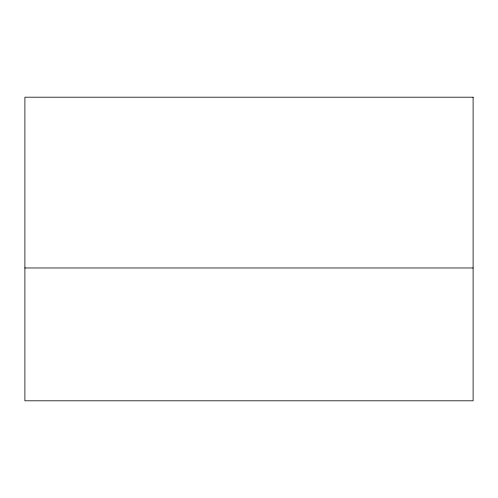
<?xml version="1.0" encoding="UTF-8"?>
<svg xmlns="http://www.w3.org/2000/svg" width="498" height="498" viewBox="0 0 498 498"><rect width="100%" height="100%" fill="white"/><g stroke="black" fill="none" stroke-linecap="round" stroke-linejoin="round"><path stroke-width="0.75" d="M24.9 267.974L473.1 267.974M473.1 97.197L24.9 97.197L24.9 400.803L473.1 400.803L473.1 97.197"/></g></svg>
